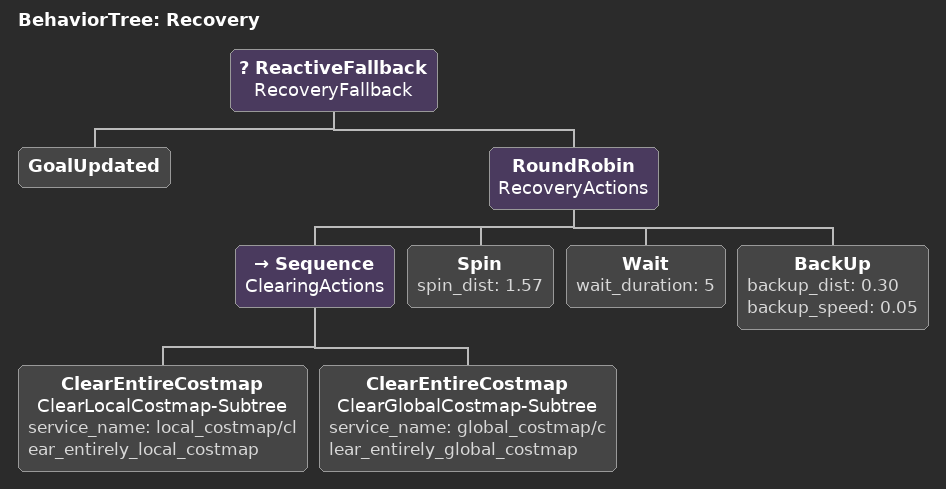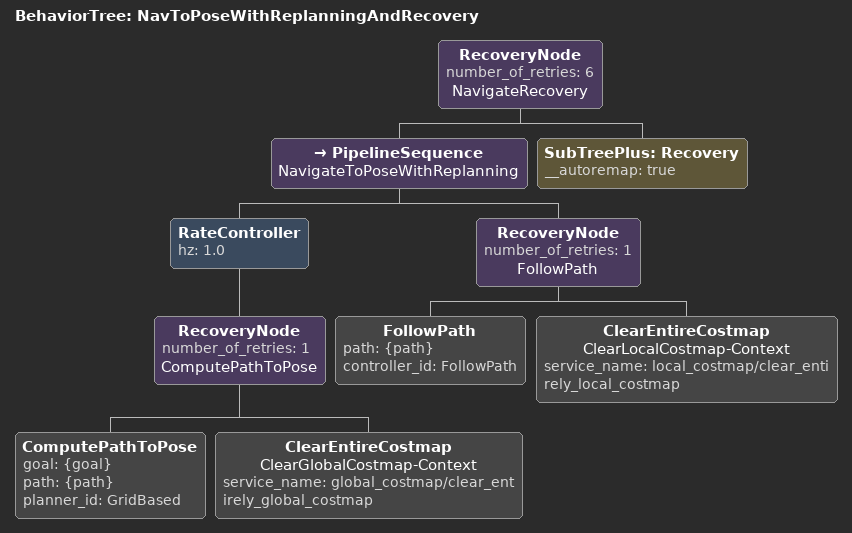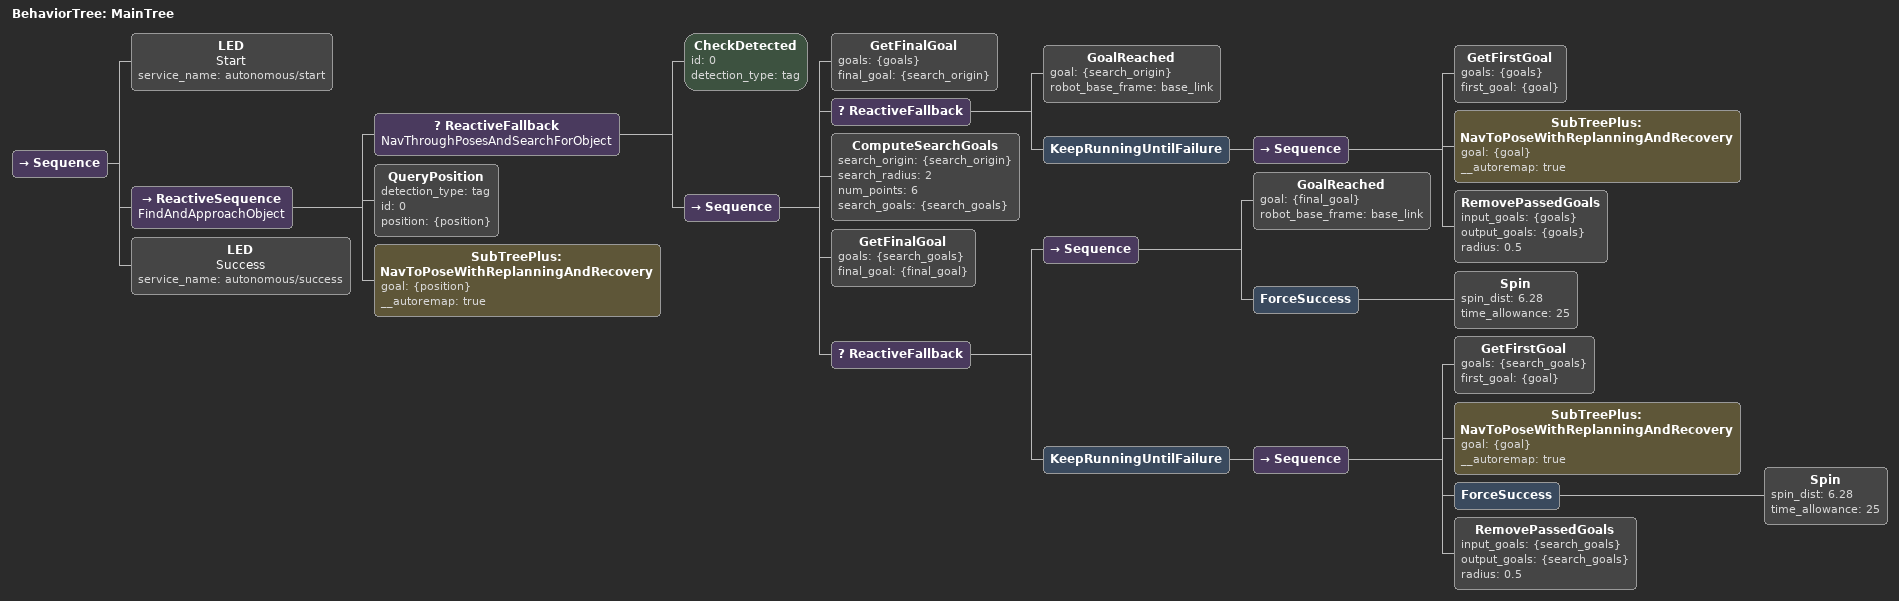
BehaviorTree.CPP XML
<root BTCPP_format="4" main_tree_to_execute="MainTree">
  <BehaviorTree ID="Recovery">
    <ReactiveFallback name="RecoveryFallback">
      <GoalUpdated />
      <RoundRobin name="RecoveryActions">
        <Sequence name="ClearingActions">
          <ClearEntireCostmap name="ClearLocalCostmap-Subtree"
            service_name="local_costmap/clear_entirely_local_costmap" />
          <ClearEntireCostmap name="ClearGlobalCostmap-Subtree"
            service_name="global_costmap/clear_entirely_global_costmap" />
        </Sequence>
        <Spin spin_dist="1.57" />
        <Wait wait_duration="5" />
        <BackUp backup_dist="0.30" backup_speed="0.05" />
      </RoundRobin>
    </ReactiveFallback>
  </BehaviorTree>

  <BehaviorTree ID="NavToPoseWithReplanningAndRecovery">
    <RecoveryNode number_of_retries="6" name="NavigateRecovery">
      <PipelineSequence name="NavigateToPoseWithReplanning">
        <RateController hz="1.0">
          <RecoveryNode number_of_retries="1" name="ComputePathToPose">
            <ComputePathToPose goal="{goal}" path="{path}" planner_id="GridBased" />
            <ClearEntireCostmap name="ClearGlobalCostmap-Context"
              service_name="global_costmap/clear_entirely_global_costmap" />
          </RecoveryNode>
        </RateController>
        <RecoveryNode number_of_retries="1" name="FollowPath">
          <FollowPath path="{path}" controller_id="FollowPath" />
          <ClearEntireCostmap name="ClearLocalCostmap-Context"
            service_name="local_costmap/clear_entirely_local_costmap" />
        </RecoveryNode>
      </PipelineSequence>
      <SubTreePlus ID="Recovery" __autoremap="true" />
    </RecoveryNode>
  </BehaviorTree>

  <BehaviorTree ID="MainTree">
    <Sequence>
      <LED name="Start" service_name="autonomous/start" />
      <ReactiveSequence name="FindAndApproachObject">
        <ReactiveFallback name="NavThroughPosesAndSearchForObject">
          <!-- Exit the fallback when the object is found-->
          <CheckDetected id="0" detection_type="tag" />

          <Sequence>
            <GetFinalGoal goals="{goals}" final_goal="{search_origin}" />
            <!-- Nav through poses -->
            <ReactiveFallback>
              <!-- Conduct a spin on reaching a goal-->
              <GoalReached goal="{search_origin}" robot_base_frame="base_link" />
              <KeepRunningUntilFailure>
                <Sequence>
                  <GetFirstGoal goals="{goals}" first_goal="{goal}" />
                  <SubTreePlus ID="NavToPoseWithReplanningAndRecovery" goal="{goal}"
                    __autoremap="true" />
                  <RemovePassedGoals input_goals="{goals}" output_goals="{goals}"
                    radius="0.5" />
                </Sequence>
              </KeepRunningUntilFailure>
              <!-- Navigate through search goal poses -->
            </ReactiveFallback>

            <!-- Compute search points -->
            <ComputeSearchGoals search_origin="{search_origin}" search_radius="2" num_points="6"
              search_goals="{search_goals}" />
            <GetFinalGoal goals="{search_goals}" final_goal="{final_goal}" />

            <!-- Navigate through search points, spinning each time-->
            <!-- Keep going until we've exhausted all search goals -->
            <!-- NOTE: This value should be {n_search_goals + 1}-->
            <ReactiveFallback>
              <!-- Conduct a spin on reaching a goal-->
              <Sequence>
                <GoalReached
                  goal="{final_goal}" robot_base_frame="base_link" />
                <ForceSuccess>
                  <Spin spin_dist="6.28" time_allowance="25" />
                </ForceSuccess>
              </Sequence>
              <KeepRunningUntilFailure>
                <Sequence>
                  <GetFirstGoal goals="{search_goals}" first_goal="{goal}" />
                  <SubTreePlus ID="NavToPoseWithReplanningAndRecovery" goal="{goal}"
                    __autoremap="true" />
                  <ForceSuccess>
                    <Spin spin_dist="6.28" time_allowance="25" />
                  </ForceSuccess>
                  <RemovePassedGoals
                    input_goals="{search_goals}" output_goals="{search_goals}"
                    radius="0.5" />
                </Sequence>
              </KeepRunningUntilFailure>
              <!-- Navigate through search goal poses -->
            </ReactiveFallback>
          </Sequence>
        </ReactiveFallback>
        <!-- Object has been found - get it's latest position in the map frame -->
        <QueryPosition detection_type="tag" id="0" position="{position}" />
        <!-- Navigate to object position -->
        <SubTreePlus ID="NavToPoseWithReplanningAndRecovery" goal="{position}"
          __autoremap="true" />
      </ReactiveSequence>
      <LED name="Success" service_name="autonomous/success" />
    </Sequence>
  </BehaviorTree>
</root>
